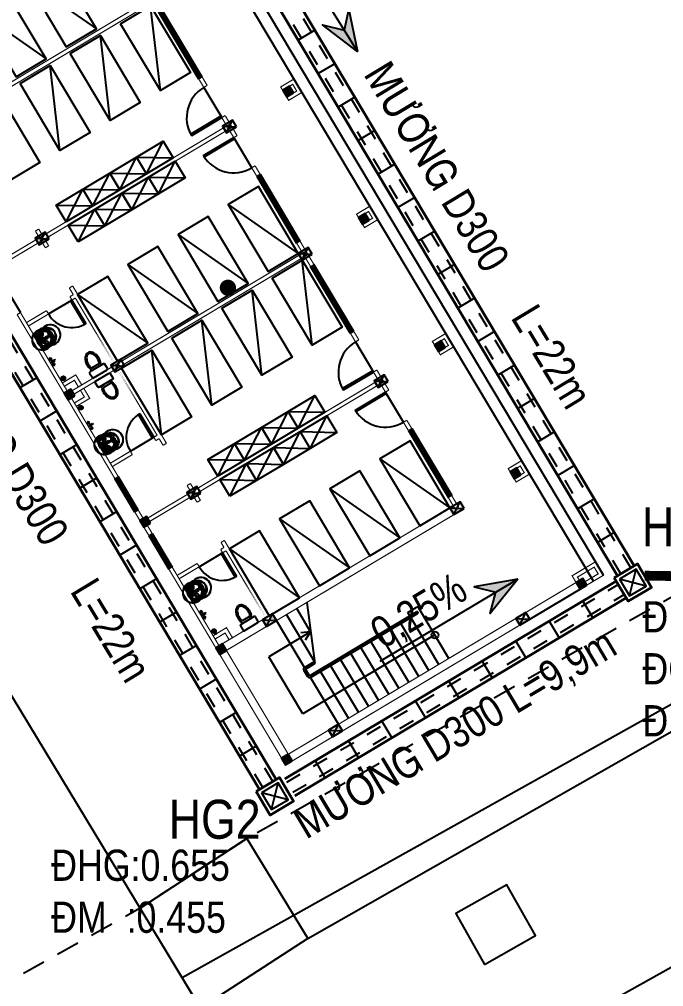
# Model space of a CAD drawing. Header units: millimetres. Extents: x -341 to 79, y 65 to 137.
# Drawn here: x -278.05 to -273.92, y 75.01 to 81.21 of the extents above; entities that cross this region are included whole.
import ezdxf

# ---------------------------------------------------------------- set-up
doc = ezdxf.new("R2010")
doc.units = ezdxf.units.MM
doc.header["$LTSCALE"] = 0.3
doc.header["$MEASUREMENT"] = 0
doc.linetypes.add('DASHDOTX2', pattern=[2, 1, -0.5, 0, -0.5])
doc.linetypes.add('DASHED2', pattern=[0.375, 0.25, -0.125])
doc.layers.get('0').update_dxf_attribs({"linetype": 'CONTINUOUS', "lineweight": 13})
for name, color, linetype in [('CHUSO', 141, 'CONTINUOUS'), ('HACTH', 8, 'CONTINUOUS'), ('HATCH1', 8, 'CONTINUOUS'), ('KT', 8, 'CONTINUOUS'), ('LAYER 1', 1, 'CONTINUOUS'), ('LAYER1', 1, 'CONTINUOUS'), ('Layer2', 4, 'CONTINUOUS'), ('LAYER3', 34, 'CONTINUOUS'), ('LAYER5', 5, 'CONTINUOUS'), ('LAYER7', 7, 'CONTINUOUS'), ('LAYER8', 8, 'CONTINUOUS'), ('THAY', 4, 'CONTINUOUS'), ('THIETBI', 25, 'CONTINUOUS'), ('TUONG', 7, 'CONTINUOUS')]:
    doc.layers.add(name, color=color, linetype=linetype)
doc.layers.add('THOATNUOC', color=4, linetype='CONTINUOUS', lineweight=35)
doc.styles.add('ATTR', font='romans.shx', dxfattribs={"width": 0.8, "height": 0.7})
doc.styles.add('HELVE-KT', font='VHELVCN.TTF')
doc.linetypes.add('FENCELINE2', pattern='A,0.25,-0.1,[132,ltypeshp.shx,S=0.1,R=0,X=-0.1,Y=0],-0.1,1', length=1.45)

# ---------------------------------------------------------------- blocks, each defined once
blk = doc.blocks.new('TOILET')
at = {"layer": 'THIETBI', "linetype": 'Continuous'}
for p, q in [((2.25, 0), (-2.25, 0)), ((-2.5, -0.25), (-2.5, -1.75)), ((-2.25, -2), (2.25, -2)), ((-1.33, -2.7), (1.33, -2.7)), ((-0.96, -2.48), (-0.96, -2.7)), ((-0.86, -2.48), (-0.96, -2.48)), ((-0.96, -2.7), (-0.86, -2.7)), ((-0.86, -2.7), (-0.86, -2.48)), ((0.86, -2.7), (0.86, -2.48)), ((0.86, -2.48), (0.96, -2.48)), ((0.96, -2.7), (0.86, -2.7)), ((0.96, -2.48), (0.96, -2.7)), ((2.5, -1.75), (2.5, -0.25))]:
    blk.add_line(p, q, dxfattribs=at)
for centre, radius, start, end in [((-2.25, -0.25), 0.25, 90, 180), ((2.25, -0.25), 0.25, 0, 90), ((-2.25, -1.75), 0.25, 180, 270), ((1.34, -3.66), 3.23, 149.0966, 164.9269), ((1.34, -3.66), 2.83, 160.176, 164.9269), ((-1.34, -3.66), 2.83, 15.0731, 19.824), ((-1.34, -3.66), 3.23, 15.0731, 30.9034), ((2.25, -1.75), 0.25, 270, 0), ((2.64, -4.01), 4.58, 164.9269, 180), ((2.64, -4.01), 4.58, 180, 195.0731), ((1.34, -4.36), 3.23, 195.0731, 213.0315), ((2.64, -4.01), 4.18, 164.9269, 180), ((2.64, -4.01), 4.18, 180, 195.0731), ((1.34, -4.36), 2.83, 195.0731, 213.0315), ((-1.34, -4.36), 2.83, 326.9685, 344.9269), ((-1.34, -4.36), 3.23, 326.9685, 344.9269), ((-2.64, -4.01), 4.18, 0, 15.0731), ((-2.64, -4.01), 4.18, 344.9269, 360), ((-2.64, -4.01), 4.58, 360, 15.0731), ((-2.64, -4.01), 4.58, 344.9269, 0), ((0.52, -4.9), 2.26, 213.0315, 237.5002), ((0.52, -4.9), 1.86, 213.0315, 237.5002), ((0, -5.71), 1.29, 237.5002, 270), ((0, -5.71), 0.893, 237.5002, 270), ((0, -5.71), 0.893, 270, 302.4998), ((0, -5.71), 1.29, 270, 302.4998), ((-0.52, -4.9), 1.86, 302.4998, 326.9685), ((-0.52, -4.9), 2.26, 302.4998, 326.9685)]:
    blk.add_arc(centre, radius, start, end, dxfattribs=at)
blk = doc.blocks.new('la')
at = {"layer": 'THIETBI', "linetype": 'Continuous'}
for p, q in [((-5933, 607097), (-5955, 607330)), ((-5944, 607224), (-5944, 607230)), ((-5759, 607200), (-5715, 607200)), ((-5759, 607183), (-5759, 607200)), ((-5759, 607167), (-5759, 607183)), ((-5700, 607167), (-5759, 607167)), ((-5700, 607278), (-5735, 607278)), ((-5720, 607192), (-5728, 607192)), ((-5728, 607175), (-5672, 607175)), ((-5726, 607183), (-5717, 607183)), ((-5710, 607250), (-5715, 607196)), ((-5700, 607309), (-5700, 607252)), ((-5665, 607278), (-5700, 607278)), ((-5641, 607167), (-5700, 607167)), ((-5685, 607196), (-5690, 607250)), ((-5685, 607200), (-5641, 607200)), ((-5675, 607183), (-5684, 607183)), ((-5672, 607192), (-5680, 607192)), ((-5641, 607200), (-5641, 607183)), ((-5641, 607183), (-5641, 607167)), ((-5446, 607330), (-5467, 607097)), ((-5456, 607230), (-5456, 607224)), ((-5467, 607097), (-5933, 607097)), ((-5700, 607139), (-5859, 607139)), ((-5859, 607122), (-5541, 607122)), ((-5541, 607139), (-5700, 607139))]:
    blk.add_line(p, q, dxfattribs=at)
for centre, radius in [((-5743, 607183), 17), ((-5700, 607278), 21.2), ((-5700, 607278), 17), ((-5658, 607183), 17)]:
    blk.add_circle(centre, radius, dxfattribs=at)
for centre, radius, start, end in [((-5744, 607315), 152, 126.1394, 150.4377), ((-5717, 607278), 198, 106.8299, 126.1394), ((-5699, 607218), 261, 90, 106.8299), ((-5699, 607218), 261, 73.1701, 90), ((-5681, 607278), 198, 53.8606, 73.1701), ((-5653, 607315), 152, 29.5623, 53.8606), ((-5810, 607330), 145, 180, 190.3889), ((-5859, 607224), 84.9, 180, 270), ((-5859, 607224), 102, 218.2453, 270), ((-5787, 607339), 103, 150.4377, 180), ((-5787, 607339), 103, 180, 209.5623), ((-5744, 607363), 152, 209.5623, 233.8606), ((-5717, 607401), 198, 233.8606, 253.1701), ((-5699, 607460), 261, 253.1701, 266.4587), ((-5720, 607196), 4.24, 270, 354.3929), ((-5700, 607232), 20, 59.7473, 120.2527), ((-5699, 607460), 261, 273.0264, 286.8299), ((-5680, 607196), 4.24, 185.6071, 270), ((-5681, 607401), 198, 286.8299, 306.1394), ((-5653, 607363), 152, 306.1394, 330.4377), ((-5541, 607224), 84.9, 270, 0), ((-5541, 607224), 102, 270, 321.7547), ((-5611, 607339), 103, 0, 29.5623), ((-5611, 607339), 103, 330.4377, 0)]:
    blk.add_arc(centre, radius, start, end, dxfattribs=at)
blk.add_spline([(-5446, 607330), (-5488, 607436), (-5558, 607489), (-5649, 607517), (-5751, 607517), (-5842, 607489), (-5912, 607436), (-5950, 607366), (-5955, 607330)], degree=3, dxfattribs=at)
blk = doc.blocks.new('WALFCT1T')
for p, q in [((-5.5, -1), (-5, -1)), ((-5.5, -2), (-5.5, -1)), ((-2.5, -2), (-5.5, -2)), ((-5, -2), (-5, -2.5)), ((-5, -2.5), (-3, -2.5)), ((-3, -1), (-2.5, -1)), ((-3, -2.5), (-3, -2)), ((-2.5, -1), (-2.5, -2)), ((-1, -0.5), (1, -0.5)), ((0.75, -5.5), (-0.75, -5.5)), ((2.5, -1), (3, -1)), ((2.5, -2), (2.5, -1)), ((5.5, -2), (2.5, -2)), ((3, -2), (3, -2.5)), ((3, -2.5), (5, -2.5)), ((5, -1), (5.5, -1)), ((5, -2.5), (5, -2)), ((5.5, -1), (5.5, -2))]:
    blk.add_line(p, q)
for points in [[(-3, 0), (-3, -1), (-5, -1), (-5, 0)], [(-0.25, -0.5), (-0.25, 0), (0.25, 0), (0.25, -0.5)], [(5, 0), (5, -1), (3, -1), (3, 0)]]:
    blk.add_lwpolyline(points, close=True)
for centre, start, end in [((-13.2658, -3.6195), 351.4554, 14.26943), ((13.2658, -3.6195), 165.7306, 188.5446)]:
    blk.add_arc(centre, 12.6562, start, end)
at = {"style": 'ATTR', "width": 0.8, "flags": 9}
blk.add_attdef('ESTCODE', (0, 0), '', height=0.7, dxfattribs=at)
blk = doc.blocks.new('NXM')
at = {"layer": 'LAYER7', "ltscale": 5}
h = blk.add_hatch(color=256, dxfattribs=at)
h.paths.add_polyline_path([(-121877.87, 340602.76), (-121877.77, 340602.86), (-121877.97, 340602.86)])
h.paths.add_polyline_path([(-121877.87, 340602.76), (-121877.97, 340602.86), (-121877.97, 340602.66)])
h.paths.add_polyline_path([(-121877.77, 340602.66), (-121877.87, 340602.76), (-121877.97, 340602.66)])
h.paths.add_polyline_path([(-121877.77, 340602.66), (-121877.77, 340602.86), (-121877.87, 340602.76)])
h = blk.add_hatch(color=256, dxfattribs=at)
h.paths.add_polyline_path([(-121874.57, 340602.76), (-121874.47, 340602.86), (-121874.67, 340602.86)])
h.paths.add_polyline_path([(-121874.57, 340602.76), (-121874.67, 340602.86), (-121874.67, 340602.66)])
h.paths.add_polyline_path([(-121874.47, 340602.66), (-121874.57, 340602.76), (-121874.67, 340602.66)])
h.paths.add_polyline_path([(-121874.47, 340602.66), (-121874.47, 340602.86), (-121874.57, 340602.76)])
h = blk.add_hatch(color=256, dxfattribs=at)
h.paths.add_polyline_path([(-121870.77, 340602.76), (-121870.67, 340602.86), (-121870.87, 340602.86)])
h.paths.add_polyline_path([(-121870.77, 340602.76), (-121870.87, 340602.86), (-121870.87, 340602.66)])
h.paths.add_polyline_path([(-121870.67, 340602.66), (-121870.77, 340602.76), (-121870.87, 340602.66)])
h.paths.add_polyline_path([(-121870.67, 340602.66), (-121870.67, 340602.86), (-121870.77, 340602.76)])
h = blk.add_hatch(color=256, dxfattribs=at)
h.paths.add_polyline_path([(-121866.97, 340602.76), (-121866.87, 340602.86), (-121867.07, 340602.86)])
h.paths.add_polyline_path([(-121866.97, 340602.76), (-121867.07, 340602.86), (-121867.07, 340602.66)])
h.paths.add_polyline_path([(-121866.87, 340602.66), (-121866.97, 340602.76), (-121867.07, 340602.66)])
h.paths.add_polyline_path([(-121866.87, 340602.66), (-121866.87, 340602.86), (-121866.97, 340602.76)])
h = blk.add_hatch(color=256, dxfattribs=at)
h.paths.add_polyline_path([(-121877.77, 340601.46), (-121877.97, 340601.46), (-121877.87, 340601.31)])
h.paths.add_polyline_path([(-121877.97, 340601.16), (-121877.87, 340601.31), (-121877.97, 340601.46)], flags=16)
h.paths.add_polyline_path([(-121877.97, 340601.46), (-121877.97, 340601.16), (-121877.87, 340601.31)])
h.paths.add_polyline_path([(-121877.87, 340601.31), (-121877.97, 340601.16), (-121877.77, 340601.16)])
h = blk.add_hatch(color=256, dxfattribs=at)
h.paths.add_polyline_path([(-121874.47, 340601.46), (-121874.67, 340601.46), (-121874.57, 340601.31)])
h.paths.add_polyline_path([(-121874.67, 340601.16), (-121874.57, 340601.31), (-121874.67, 340601.46)])
h.paths.add_polyline_path([(-121874.67, 340601.46), (-121874.67, 340601.16), (-121874.57, 340601.31)])
h.paths.add_polyline_path([(-121874.57, 340601.31), (-121874.67, 340601.16), (-121874.47, 340601.16)])
h = blk.add_hatch(color=256, dxfattribs=at)
h.paths.add_polyline_path([(-121870.67, 340601.46), (-121870.87, 340601.46), (-121870.77, 340601.31)])
h.paths.add_polyline_path([(-121870.87, 340601.16), (-121870.77, 340601.31), (-121870.87, 340601.46)])
h = blk.add_hatch(color=256, dxfattribs=at)
h.paths.add_polyline_path([(-121866.87, 340601.46), (-121867.07, 340601.46), (-121866.97, 340601.31)])
h.paths.add_polyline_path([(-121867.07, 340601.16), (-121866.97, 340601.31), (-121867.07, 340601.46)])
h = blk.add_hatch(color=256, dxfattribs=at)
h.paths.add_polyline_path([(-121863.07, 340601.46), (-121863.27, 340601.46), (-121863.17, 340601.31)])
h.paths.add_polyline_path([(-121863.27, 340601.16), (-121863.17, 340601.31), (-121863.27, 340601.46)])
h = blk.add_hatch(color=256, dxfattribs=at)
h.paths.add_polyline_path([(-121877.77, 340595.86), (-121877.97, 340595.86), (-121877.87, 340595.71)])
h.paths.add_polyline_path([(-121877.97, 340595.56), (-121877.87, 340595.71), (-121877.97, 340595.86)])
h = blk.add_hatch(color=256, dxfattribs=at)
h.paths.add_polyline_path([(-121874.47, 340595.86), (-121874.67, 340595.86), (-121874.57, 340595.71)])
h.paths.add_polyline_path([(-121874.67, 340595.56), (-121874.57, 340595.71), (-121874.67, 340595.86)])
h = blk.add_hatch(color=256, dxfattribs=at)
h.paths.add_polyline_path([(-121870.67, 340595.86), (-121870.87, 340595.86), (-121870.77, 340595.71)])
h.paths.add_polyline_path([(-121870.87, 340595.56), (-121870.77, 340595.71), (-121870.87, 340595.86)])
h = blk.add_hatch(color=256, dxfattribs=at)
h.paths.add_polyline_path([(-121866.87, 340595.86), (-121867.07, 340595.86), (-121866.97, 340595.71)])
h.paths.add_polyline_path([(-121867.07, 340595.56), (-121866.97, 340595.71), (-121867.07, 340595.86)], flags=17)
h.paths.add_polyline_path([(-121867.07, 340595.86), (-121867.07, 340595.56), (-121866.97, 340595.71)])
h = blk.add_hatch(color=256, dxfattribs=at)
h.paths.add_polyline_path([(-121863.07, 340595.86), (-121863.27, 340595.86), (-121863.17, 340595.71)])
h.paths.add_polyline_path([(-121863.27, 340595.56), (-121863.17, 340595.71), (-121863.27, 340595.86)])
h.paths.add_polyline_path([(-121863.27, 340595.86), (-121863.27, 340595.56), (-121863.17, 340595.71)])
h = blk.add_hatch(color=256, dxfattribs=at)
h.paths.add_polyline_path([(-121877.87, 340593.96), (-121877.77, 340594.06), (-121877.97, 340594.06)])
h.paths.add_polyline_path([(-121877.87, 340593.96), (-121877.97, 340594.06), (-121877.97, 340593.86)])
h.paths.add_polyline_path([(-121877.77, 340593.86), (-121877.87, 340593.96), (-121877.97, 340593.86)])
h.paths.add_polyline_path([(-121877.77, 340593.86), (-121877.77, 340594.06), (-121877.87, 340593.96)])
h = blk.add_hatch(color=256, dxfattribs=at)
h.paths.add_polyline_path([(-121877.87, 340593.96), (-121877.77, 340594.06), (-121877.97, 340594.06)])
h.paths.add_polyline_path([(-121877.87, 340593.96), (-121877.97, 340594.06), (-121877.97, 340593.86)])
h.paths.add_polyline_path([(-121877.77, 340593.86), (-121877.87, 340593.96), (-121877.97, 340593.86)])
h.paths.add_polyline_path([(-121877.77, 340593.86), (-121877.77, 340594.06), (-121877.87, 340593.96)])
h = blk.add_hatch(color=256, dxfattribs=at)
h.paths.add_polyline_path([(-121874.57, 340593.96), (-121874.47, 340594.06), (-121874.67, 340594.06)])
h.paths.add_polyline_path([(-121874.57, 340593.96), (-121874.67, 340594.06), (-121874.67, 340593.86)])
h.paths.add_polyline_path([(-121874.47, 340593.86), (-121874.57, 340593.96), (-121874.67, 340593.86)])
h.paths.add_polyline_path([(-121874.47, 340593.86), (-121874.47, 340594.06), (-121874.57, 340593.96)])
h = blk.add_hatch(color=256, dxfattribs=at)
h.paths.add_polyline_path([(-121874.57, 340593.96), (-121874.47, 340594.06), (-121874.67, 340594.06)])
h.paths.add_polyline_path([(-121874.57, 340593.96), (-121874.67, 340594.06), (-121874.67, 340593.86)])
h.paths.add_polyline_path([(-121874.47, 340593.86), (-121874.57, 340593.96), (-121874.67, 340593.86)])
h.paths.add_polyline_path([(-121874.47, 340593.86), (-121874.47, 340594.06), (-121874.57, 340593.96)])
h = blk.add_hatch(color=256, dxfattribs=at)
h.paths.add_polyline_path([(-121870.77, 340593.96), (-121870.67, 340594.06), (-121870.87, 340594.06)])
h.paths.add_polyline_path([(-121870.77, 340593.96), (-121870.87, 340594.06), (-121870.87, 340593.86)])
h.paths.add_polyline_path([(-121870.67, 340593.86), (-121870.77, 340593.96), (-121870.87, 340593.86)])
h.paths.add_polyline_path([(-121870.67, 340593.86), (-121870.67, 340594.06), (-121870.77, 340593.96)])
h = blk.add_hatch(color=256, dxfattribs=at)
h.paths.add_polyline_path([(-121870.77, 340593.96), (-121870.67, 340594.06), (-121870.87, 340594.06)])
h.paths.add_polyline_path([(-121870.77, 340593.96), (-121870.87, 340594.06), (-121870.87, 340593.86)])
h.paths.add_polyline_path([(-121870.67, 340593.86), (-121870.77, 340593.96), (-121870.87, 340593.86)])
h.paths.add_polyline_path([(-121870.67, 340593.86), (-121870.67, 340594.06), (-121870.77, 340593.96)])
h = blk.add_hatch(color=256, dxfattribs=at)
h.paths.add_polyline_path([(-121866.97, 340593.96), (-121866.87, 340594.06), (-121867.07, 340594.06)])
h.paths.add_polyline_path([(-121866.97, 340593.96), (-121867.07, 340594.06), (-121867.07, 340593.86)])
h.paths.add_polyline_path([(-121866.87, 340593.86), (-121866.97, 340593.96), (-121867.07, 340593.86)])
h.paths.add_polyline_path([(-121866.87, 340593.86), (-121866.87, 340594.06), (-121866.97, 340593.96)])
h = blk.add_hatch(color=256, dxfattribs=at)
h.paths.add_polyline_path([(-121866.97, 340593.96), (-121866.87, 340594.06), (-121867.07, 340594.06)])
h.paths.add_polyline_path([(-121866.97, 340593.96), (-121867.07, 340594.06), (-121867.07, 340593.86)])
h.paths.add_polyline_path([(-121866.87, 340593.86), (-121866.97, 340593.96), (-121867.07, 340593.86)])
h.paths.add_polyline_path([(-121866.87, 340593.86), (-121866.87, 340594.06), (-121866.97, 340593.96)])
h = blk.add_hatch(color=256, dxfattribs=at)
h.paths.add_polyline_path([(-121863.17, 340593.96), (-121863.07, 340594.06), (-121863.27, 340594.06)])
h.paths.add_polyline_path([(-121863.17, 340593.96), (-121863.27, 340594.06), (-121863.27, 340593.86)])
h.paths.add_polyline_path([(-121863.07, 340593.86), (-121863.17, 340593.96), (-121863.27, 340593.86)])
h.paths.add_polyline_path([(-121863.07, 340593.86), (-121863.07, 340594.06), (-121863.17, 340593.96)])
h = blk.add_hatch(color=256, dxfattribs=at)
h.paths.add_polyline_path([(-121863.17, 340593.96), (-121863.07, 340594.06), (-121863.27, 340594.06)])
h.paths.add_polyline_path([(-121863.17, 340593.96), (-121863.27, 340594.06), (-121863.27, 340593.86)])
h.paths.add_polyline_path([(-121863.07, 340593.86), (-121863.17, 340593.96), (-121863.27, 340593.86)])
h.paths.add_polyline_path([(-121863.07, 340593.86), (-121863.07, 340594.06), (-121863.17, 340593.96)])
at = {"layer": 'LAYER 1', "ltscale": 5}
for p, q in [((-121874.081, 340602.678), (-121874.181, 340602.678)), ((-121874.081, 340602.728), (-121874.081, 340602.628)), ((-121867.459, 340602.678), (-121867.359, 340602.678)), ((-121867.409, 340602.728), (-121867.409, 340602.628)), ((-121866.481, 340602.678), (-121866.581, 340602.678)), ((-121866.531, 340602.728), (-121866.531, 340602.628)), ((-121877.07, 340597.86), (-121877.07, 340601.81)), ((-121877.07, 340601.81), (-121875.37, 340601.81)), ((-121875.37, 340600.56), (-121875.37, 340601.81)), ((-121874.67, 340600.26), (-121876.12, 340600.881)), ((-121875.37, 340600.56), (-121875.477, 340600.79)), ((-121875.37, 340600.56), (-121875.263, 340600.79))]:
    blk.add_line(p, q, dxfattribs=at)
for centre, radius in [((-121874.081, 340602.678), 0.05), ((-121867.409, 340602.678), 0.05), ((-121866.531, 340602.678), 0.05), ((-121877.07, 340597.86), 0.0877)]:
    blk.add_circle(centre, radius, dxfattribs=at)
at = {"layer": 'LAYER5', "linetype": 'Continuous'}
for p, q in [((-121871.12, 340602.86), (-121872.12, 340602.86)), ((-121872.12, 340602.81), (-121871.12, 340602.81)), ((-121871.62, 340602.86), (-121871.62, 340602.76)), ((-121870.42, 340602.86), (-121869.42, 340602.86)), ((-121869.42, 340602.81), (-121870.42, 340602.81)), ((-121869.92, 340602.86), (-121869.92, 340602.76)), ((-121871.12, 340602.76), (-121872.12, 340602.76)), ((-121870.42, 340602.76), (-121869.42, 340602.76)), ((-121863.52, 340602.76), (-121864.52, 340602.76)), ((-121876.37, 340601.16), (-121876.37, 340597.96)), ((-121876.32, 340601.21), (-121876.12, 340601.21)), ((-121876.32, 340601.16), (-121876.12, 340601.16)), ((-121876.32, 340601.16), (-121876.32, 340597.96)), ((-121876.12, 340601.16), (-121876.12, 340600.881)), ((-121876.07, 340601.16), (-121876.07, 340600.86)), ((-121872.22, 340595.76), (-121874.22, 340595.76)), ((-121874.22, 340595.71), (-121872.22, 340595.71)), ((-121872.22, 340595.66), (-121874.22, 340595.66)), ((-121873.72, 340595.76), (-121873.72, 340595.66)), ((-121873.22, 340595.76), (-121873.22, 340595.66)), ((-121872.72, 340595.76), (-121872.72, 340595.66)), ((-121869.32, 340595.76), (-121867.32, 340595.76)), ((-121867.32, 340595.71), (-121869.32, 340595.71)), ((-121869.32, 340595.66), (-121867.32, 340595.66)), ((-121868.82, 340595.76), (-121868.82, 340595.66)), ((-121868.32, 340595.76), (-121868.32, 340595.66)), ((-121867.82, 340595.76), (-121867.82, 340595.66)), ((-121864.62, 340595.76), (-121866.62, 340595.76)), ((-121866.62, 340595.71), (-121864.62, 340595.71)), ((-121864.62, 340595.66), (-121866.62, 340595.66)), ((-121866.12, 340595.76), (-121866.12, 340595.66)), ((-121865.62, 340595.76), (-121865.62, 340595.66)), ((-121865.12, 340595.76), (-121865.12, 340595.66)), ((-121861.72, 340595.76), (-121859.72, 340595.76)), ((-121859.72, 340595.71), (-121861.72, 340595.71)), ((-121861.72, 340595.66), (-121859.72, 340595.66)), ((-121861.22, 340595.76), (-121861.22, 340595.66)), ((-121860.72, 340595.76), (-121860.72, 340595.66)), ((-121860.22, 340595.76), (-121860.22, 340595.66))]:
    blk.add_line(p, q, dxfattribs=at)
for points in [[(-121872.47, 340601.46), (-121872.47, 340601.5), (-121873.17, 340601.5), (-121873.17, 340601.46)], [(-121869.02, 340601.46), (-121869.02, 340601.5), (-121868.32, 340601.5), (-121868.32, 340601.46)], [(-121864.92, 340601.46), (-121864.92, 340601.5), (-121865.62, 340601.5), (-121865.62, 340601.46)], [(-121871.07, 340595.76), (-121871.11, 340595.76), (-121871.11, 340596.66), (-121871.07, 340596.66)], [(-121870.47, 340595.76), (-121870.43, 340595.76), (-121870.43, 340596.66), (-121870.47, 340596.66)], [(-121863.47, 340595.76), (-121863.51, 340595.76), (-121863.51, 340596.66), (-121863.47, 340596.66)], [(-121862.87, 340595.76), (-121862.83, 340595.76), (-121862.83, 340596.66), (-121862.87, 340596.66)]]:
    blk.add_lwpolyline(points, close=True, dxfattribs=at)
for centre, radius, start, end in [((-121872.49, 340601.48), 0.68, 88.3153, 181.6847), ((-121869, 340601.48), 0.68, 358.3153, 91.6847), ((-121864.94, 340601.48), 0.68, 88.3153, 181.6847), ((-121876.32, 340601.16), 0.05, 90, 180), ((-121876.12, 340601.16), 0.05, 0, 90), ((-121876.345, 340597.96), 0.025, 180, 0), ((-121871.066, 340595.76), 0.904, 90.2526, 180), ((-121870.474, 340595.76), 0.904, 360, 89.7474), ((-121863.466, 340595.76), 0.904, 90.2526, 180), ((-121862.874, 340595.76), 0.904, 360, 89.7474)]:
    blk.add_arc(centre, radius, start, end, dxfattribs=at)
at = {"layer": 'LAYER7', "ltscale": 5}
for p, q in [((-121877.97, 340602.86), (-121877.77, 340602.66)), ((-121877.77, 340602.86), (-121877.97, 340602.66)), ((-121874.67, 340602.86), (-121874.47, 340602.66)), ((-121874.47, 340602.86), (-121874.67, 340602.66)), ((-121870.87, 340602.86), (-121870.67, 340602.66)), ((-121870.67, 340602.86), (-121870.87, 340602.66)), ((-121867.07, 340602.86), (-121866.87, 340602.66)), ((-121866.87, 340602.86), (-121867.07, 340602.66)), ((-121872.47, 340602.16), (-121872.47, 340601.46)), ((-121869.02, 340602.16), (-121869.02, 340601.46)), ((-121864.92, 340602.16), (-121864.92, 340601.46)), ((-121877.97, 340601.46), (-121877.77, 340601.16)), ((-121877.77, 340601.46), (-121877.97, 340601.16)), ((-121874.67, 340601.46), (-121874.47, 340601.16)), ((-121874.47, 340601.46), (-121874.67, 340601.16)), ((-121870.87, 340601.46), (-121870.67, 340601.16)), ((-121870.67, 340601.46), (-121870.87, 340601.16)), ((-121867.07, 340601.46), (-121866.87, 340601.16)), ((-121866.87, 340601.46), (-121867.07, 340601.16)), ((-121863.27, 340601.46), (-121863.07, 340601.16)), ((-121863.07, 340601.46), (-121863.27, 340601.16)), ((-121877.77, 340601.16), (-121876.37, 340601.16)), ((-121876.07, 340601.16), (-121874.67, 340601.16)), ((-121877.77, 340600.86), (-121876.37, 340600.86)), ((-121876.07, 340600.86), (-121874.67, 340600.86)), ((-121877.77, 340600.56), (-121876.37, 340600.56)), ((-121875.37, 340600.56), (-121874.67, 340600.56)), ((-121877.77, 340600.26), (-121876.37, 340600.26)), ((-121877.77, 340599.96), (-121876.37, 340599.96)), ((-121877.77, 340599.66), (-121876.37, 340599.66)), ((-121877.77, 340599.36), (-121876.37, 340599.36)), ((-121877.77, 340599.06), (-121876.37, 340599.06)), ((-121877.77, 340598.76), (-121876.37, 340598.76)), ((-121877.77, 340598.46), (-121876.37, 340598.46)), ((-121877.77, 340598.16), (-121876.37, 340598.16)), ((-121876.32, 340598.16), (-121876.22, 340598.16)), ((-121876.22, 340598.16), (-121876.22, 340597.91)), ((-121877.77, 340597.86), (-121876.27, 340597.86)), ((-121877.97, 340595.86), (-121877.77, 340595.56)), ((-121877.77, 340595.86), (-121877.97, 340595.56)), ((-121874.67, 340595.86), (-121874.47, 340595.56)), ((-121874.47, 340595.86), (-121874.67, 340595.56)), ((-121870.87, 340595.86), (-121870.67, 340595.56)), ((-121870.67, 340595.86), (-121870.87, 340595.56)), ((-121867.07, 340595.86), (-121866.87, 340595.56)), ((-121866.87, 340595.86), (-121867.07, 340595.56)), ((-121863.27, 340595.86), (-121863.07, 340595.56)), ((-121863.07, 340595.86), (-121863.27, 340595.56)), ((-121871.97, 340595.76), (-121871.07, 340595.76)), ((-121869.57, 340595.76), (-121870.47, 340595.76)), ((-121864.37, 340595.76), (-121863.47, 340595.76)), ((-121861.97, 340595.76), (-121862.87, 340595.76)), ((-121877.97, 340595.56), (-121877.97, 340593.86)), ((-121877.97, 340594.06), (-121877.77, 340593.86)), ((-121877.77, 340594.06), (-121877.97, 340593.86)), ((-121877.97, 340594.06), (-121877.77, 340593.86)), ((-121877.77, 340594.06), (-121877.97, 340593.86)), ((-121874.67, 340594.06), (-121874.47, 340593.86)), ((-121874.47, 340594.06), (-121874.67, 340593.86)), ((-121874.67, 340594.06), (-121874.47, 340593.86)), ((-121874.47, 340594.06), (-121874.67, 340593.86)), ((-121870.87, 340594.06), (-121870.67, 340593.86)), ((-121870.67, 340594.06), (-121870.87, 340593.86)), ((-121870.87, 340594.06), (-121870.67, 340593.86)), ((-121870.67, 340594.06), (-121870.87, 340593.86)), ((-121867.07, 340594.06), (-121866.87, 340593.86)), ((-121866.87, 340594.06), (-121867.07, 340593.86)), ((-121867.07, 340594.06), (-121866.87, 340593.86)), ((-121866.87, 340594.06), (-121867.07, 340593.86)), ((-121863.27, 340594.06), (-121863.07, 340593.86)), ((-121863.07, 340594.06), (-121863.27, 340593.86)), ((-121863.27, 340594.06), (-121863.07, 340593.86)), ((-121863.07, 340594.06), (-121863.27, 340593.86)), ((-121877.97, 340593.66), (-121855.47, 340593.66)), ((-121877.97, 340593.36), (-121855.47, 340593.36))]:
    blk.add_line(p, q, dxfattribs=at)
at = {"layer": 'LAYER7', "ltscale": 5, "const_width": 0.03}
for points in [[(-121877.97, 340595.56), (-121877.97, 340602.86)], [(-121877.97, 340602.86), (-121874.57, 340602.86)], [(-121877.77, 340602.86), (-121877.77, 340595.56)], [(-121874.67, 340602.86), (-121874.67, 340595.66)], [(-121872.12, 340602.86), (-121874.57, 340602.86)], [(-121874.47, 340602.86), (-121874.47, 340595.66)], [(-121870.77, 340602.86), (-121871.12, 340602.86)], [(-121870.82, 340602.86), (-121870.82, 340595.66)], [(-121870.77, 340602.86), (-121870.42, 340602.86)], [(-121870.72, 340602.86), (-121870.72, 340595.66)], [(-121869.42, 340602.86), (-121866.97, 340602.86)], [(-121867.02, 340602.86), (-121867.02, 340595.66)], [(-121864.52, 340602.86), (-121866.97, 340602.86)], [(-121866.92, 340602.86), (-121866.92, 340595.66)], [(-121863.22, 340602.86), (-121863.22, 340595.66)], [(-121863.12, 340602.86), (-121863.12, 340595.66)], [(-121859.42, 340602.86), (-121859.42, 340595.66)], [(-121859.32, 340602.86), (-121859.32, 340595.66)], [(-121877.77, 340602.66), (-121874.67, 340602.66)], [(-121872.12, 340602.76), (-121874.57, 340602.76)], [(-121874.47, 340602.36), (-121874.17, 340602.36), (-121874.17, 340602.76)], [(-121874.47, 340602.46), (-121874.27, 340602.46), (-121874.27, 340602.76)], [(-121872.47, 340602.16), (-121872.47, 340602.76)], [(-121872.47, 340602.76), (-121872.47, 340602.16)], [(-121872.37, 340602.16), (-121872.37, 340602.76)], [(-121872.37, 340602.16), (-121872.37, 340602.76)], [(-121870.77, 340602.76), (-121871.12, 340602.76)], [(-121870.77, 340602.76), (-121870.42, 340602.76)], [(-121869.42, 340602.76), (-121866.97, 340602.76)], [(-121869.12, 340602.16), (-121869.12, 340602.76)], [(-121869.12, 340602.16), (-121869.12, 340602.76)], [(-121869.02, 340602.16), (-121869.02, 340602.76)], [(-121869.02, 340602.76), (-121869.02, 340602.16)], [(-121867.02, 340602.36), (-121867.32, 340602.36), (-121867.32, 340602.76)], [(-121867.02, 340602.46), (-121867.22, 340602.46), (-121867.22, 340602.76)], [(-121864.52, 340602.76), (-121866.97, 340602.76)], [(-121866.92, 340602.46), (-121866.72, 340602.46), (-121866.72, 340602.76)], [(-121866.92, 340602.36), (-121866.62, 340602.36), (-121866.62, 340602.76)], [(-121864.92, 340602.16), (-121864.92, 340602.76)], [(-121864.92, 340602.76), (-121864.92, 340602.16)], [(-121864.82, 340602.16), (-121864.82, 340602.76)], [(-121864.82, 340602.16), (-121864.82, 340602.76)], [(-121872.47, 340602.16), (-121872.37, 340602.16)], [(-121869.02, 340602.16), (-121869.12, 340602.16)], [(-121864.92, 340602.16), (-121864.82, 340602.16)], [(-121872.47, 340601.36), (-121872.47, 340601.46)], [(-121872.47, 340601.46), (-121872.47, 340601.36)], [(-121872.47, 340601.46), (-121872.37, 340601.46)], [(-121872.37, 340601.36), (-121872.37, 340601.46)], [(-121872.37, 340601.36), (-121872.37, 340601.46)], [(-121872.37, 340601.36), (-121872.22, 340601.36)], [(-121871.02, 340601.36), (-121870.82, 340601.36)], [(-121870.52, 340601.36), (-121870.72, 340601.36)], [(-121869.12, 340601.36), (-121869.32, 340601.36)], [(-121869.12, 340601.36), (-121869.12, 340601.46)], [(-121869.12, 340601.36), (-121869.12, 340601.46)], [(-121869.02, 340601.46), (-121869.12, 340601.46)], [(-121869.02, 340601.36), (-121869.02, 340601.46)], [(-121869.02, 340601.46), (-121869.02, 340601.36)], [(-121864.92, 340601.36), (-121864.92, 340601.46)], [(-121864.92, 340601.46), (-121864.92, 340601.36)], [(-121864.92, 340601.46), (-121864.82, 340601.46)], [(-121864.82, 340601.36), (-121864.82, 340601.46)], [(-121864.82, 340601.36), (-121864.82, 340601.46)], [(-121864.82, 340601.36), (-121864.62, 340601.36)], [(-121863.42, 340601.36), (-121863.22, 340601.36)], [(-121862.92, 340601.36), (-121863.12, 340601.36)], [(-121874.47, 340601.26), (-121872.37, 340601.26)], [(-121872.42, 340601.26), (-121872.22, 340601.26)], [(-121871.02, 340601.26), (-121870.82, 340601.26)], [(-121870.52, 340601.26), (-121870.72, 340601.26)], [(-121869.12, 340601.26), (-121869.32, 340601.26)], [(-121867.02, 340601.26), (-121869.12, 340601.26)], [(-121866.92, 340601.26), (-121864.82, 340601.26)], [(-121864.82, 340601.26), (-121864.62, 340601.26)], [(-121863.42, 340601.26), (-121863.22, 340601.26)], [(-121862.92, 340601.26), (-121863.12, 340601.26)], [(-121874.57, 340595.76), (-121874.22, 340595.76)], [(-121874.57, 340595.66), (-121874.22, 340595.66)], [(-121872.22, 340595.76), (-121871.97, 340595.76)], [(-121872.22, 340595.66), (-121871.97, 340595.66)], [(-121871.97, 340595.76), (-121871.97, 340595.66)], [(-121871.07, 340595.76), (-121870.77, 340595.76)], [(-121871.07, 340595.76), (-121871.07, 340595.66)], [(-121871.07, 340595.66), (-121870.77, 340595.66)], [(-121870.47, 340595.76), (-121870.77, 340595.76)], [(-121870.47, 340595.66), (-121870.77, 340595.66)], [(-121870.47, 340595.76), (-121870.47, 340595.66)], [(-121869.32, 340595.76), (-121869.57, 340595.76)], [(-121869.57, 340595.76), (-121869.57, 340595.66)], [(-121869.32, 340595.66), (-121869.57, 340595.66)], [(-121866.97, 340595.76), (-121867.32, 340595.76)], [(-121866.97, 340595.66), (-121867.32, 340595.66)], [(-121866.97, 340595.76), (-121866.62, 340595.76)], [(-121866.97, 340595.66), (-121866.62, 340595.66)], [(-121864.62, 340595.76), (-121864.37, 340595.76)], [(-121864.62, 340595.66), (-121864.37, 340595.66)], [(-121864.37, 340595.76), (-121864.37, 340595.66)], [(-121863.47, 340595.76), (-121863.17, 340595.76)], [(-121863.47, 340595.76), (-121863.47, 340595.66)], [(-121863.47, 340595.66), (-121863.17, 340595.66)], [(-121862.87, 340595.76), (-121863.17, 340595.76)], [(-121862.87, 340595.66), (-121863.17, 340595.66)], [(-121862.87, 340595.76), (-121862.87, 340595.66)], [(-121861.72, 340595.76), (-121861.97, 340595.76)], [(-121861.97, 340595.76), (-121861.97, 340595.66)], [(-121861.72, 340595.66), (-121861.97, 340595.66)], [(-121877.97, 340595.56), (-121877.97, 340593.86), (-121877.77, 340593.86), (-121877.77, 340595.56)]]:
    blk.add_lwpolyline(points, dxfattribs=at)
at = {"layer": 'LAYER7', "ltscale": 5}
for points in [[(-121877.97, 340602.66), (-121877.77, 340602.66), (-121877.77, 340602.86), (-121877.97, 340602.86)], [(-121874.67, 340602.66), (-121874.47, 340602.66), (-121874.47, 340602.86), (-121874.67, 340602.86)], [(-121870.87, 340602.66), (-121870.67, 340602.66), (-121870.67, 340602.86), (-121870.87, 340602.86)], [(-121867.07, 340602.66), (-121866.87, 340602.66), (-121866.87, 340602.86), (-121867.07, 340602.86)], [(-121877.97, 340601.16), (-121877.77, 340601.16), (-121877.77, 340601.46), (-121877.97, 340601.46)], [(-121874.67, 340601.16), (-121874.47, 340601.16), (-121874.47, 340601.46), (-121874.67, 340601.46)], [(-121870.87, 340601.16), (-121870.67, 340601.16), (-121870.67, 340601.46), (-121870.87, 340601.46)], [(-121867.07, 340601.16), (-121866.87, 340601.16), (-121866.87, 340601.46), (-121867.07, 340601.46)], [(-121863.27, 340601.16), (-121863.07, 340601.16), (-121863.07, 340601.46), (-121863.27, 340601.46)], [(-121877.97, 340595.56), (-121877.77, 340595.56), (-121877.77, 340595.86), (-121877.97, 340595.86)], [(-121874.67, 340595.56), (-121874.47, 340595.56), (-121874.47, 340595.86), (-121874.67, 340595.86)], [(-121870.87, 340595.56), (-121870.67, 340595.56), (-121870.67, 340595.86), (-121870.87, 340595.86)], [(-121867.07, 340595.56), (-121866.87, 340595.56), (-121866.87, 340595.86), (-121867.07, 340595.86)], [(-121863.27, 340595.56), (-121863.07, 340595.56), (-121863.07, 340595.86), (-121863.27, 340595.86)], [(-121877.97, 340593.86), (-121877.77, 340593.86), (-121877.77, 340594.06), (-121877.97, 340594.06)], [(-121877.97, 340593.86), (-121877.77, 340593.86), (-121877.77, 340594.06), (-121877.97, 340594.06)], [(-121874.67, 340593.86), (-121874.47, 340593.86), (-121874.47, 340594.06), (-121874.67, 340594.06)], [(-121874.67, 340593.86), (-121874.47, 340593.86), (-121874.47, 340594.06), (-121874.67, 340594.06)], [(-121870.87, 340593.86), (-121870.67, 340593.86), (-121870.67, 340594.06), (-121870.87, 340594.06)], [(-121870.87, 340593.86), (-121870.67, 340593.86), (-121870.67, 340594.06), (-121870.87, 340594.06)], [(-121867.07, 340593.86), (-121866.87, 340593.86), (-121866.87, 340594.06), (-121867.07, 340594.06)], [(-121867.07, 340593.86), (-121866.87, 340593.86), (-121866.87, 340594.06), (-121867.07, 340594.06)], [(-121863.27, 340593.86), (-121863.07, 340593.86), (-121863.07, 340594.06), (-121863.27, 340594.06)], [(-121863.27, 340593.86), (-121863.07, 340593.86), (-121863.07, 340594.06), (-121863.27, 340594.06)]]:
    blk.add_lwpolyline(points, close=True, dxfattribs=at)
at = {"layer": 'LAYER7', "ltscale": 5, "const_width": 0.03}
for points in [[(-121874.47, 340601.36), (-121872.47, 340601.36), (-121872.47, 340601.36), (-121874.47, 340601.36)], [(-121867.02, 340601.36), (-121869.02, 340601.36), (-121869.02, 340601.36), (-121867.02, 340601.36)], [(-121866.92, 340601.36), (-121864.92, 340601.36), (-121864.92, 340601.36), (-121866.92, 340601.36)], [(-121877.97, 340593.36), (-121877.57, 340593.36), (-121877.57, 340594.06), (-121877.97, 340594.06)], [(-121877.87, 340593.46), (-121877.67, 340593.46), (-121877.67, 340593.96), (-121877.87, 340593.96)], [(-121874.77, 340593.66), (-121874.37, 340593.66), (-121874.37, 340594.06), (-121874.77, 340594.06)], [(-121874.67, 340593.76), (-121874.47, 340593.76), (-121874.47, 340593.96), (-121874.67, 340593.96)], [(-121870.97, 340593.66), (-121870.57, 340593.66), (-121870.57, 340594.06), (-121870.97, 340594.06)], [(-121870.87, 340593.76), (-121870.67, 340593.76), (-121870.67, 340593.96), (-121870.87, 340593.96)], [(-121867.17, 340593.66), (-121866.77, 340593.66), (-121866.77, 340594.06), (-121867.17, 340594.06)], [(-121867.07, 340593.76), (-121866.87, 340593.76), (-121866.87, 340593.96), (-121867.07, 340593.96)], [(-121863.37, 340593.66), (-121862.97, 340593.66), (-121862.97, 340594.06), (-121863.37, 340594.06)], [(-121863.27, 340593.76), (-121863.07, 340593.76), (-121863.07, 340593.96), (-121863.27, 340593.96)]]:
    blk.add_lwpolyline(points, close=True, dxfattribs=at)
at = {"layer": 'LAYER7', "ltscale": 5}
blk.add_arc((-121876.27, 340597.91), 0.05, 270, 0, dxfattribs=at)
at = {"layer": 'THIETBI', "ltscale": 5}
for p, q in [((-121872.47, 340601.26), (-121874.47, 340600.36)), ((-121869.07, 340601.26), (-121867.07, 340600.36)), ((-121864.87, 340601.26), (-121866.87, 340600.36)), ((-121871.32, 340600.56), (-121870.82, 340599.76)), ((-121870.82, 340600.56), (-121871.32, 340599.76)), ((-121870.72, 340600.56), (-121870.22, 340599.76)), ((-121870.22, 340600.56), (-121870.72, 340599.76)), ((-121863.72, 340600.56), (-121863.22, 340599.76)), ((-121863.22, 340600.56), (-121863.72, 340599.76)), ((-121863.12, 340600.56), (-121862.62, 340599.76)), ((-121862.62, 340600.56), (-121863.12, 340599.76)), ((-121872.47, 340599.76), (-121874.47, 340598.86)), ((-121871.32, 340599.76), (-121870.82, 340598.96)), ((-121870.82, 340599.76), (-121871.32, 340598.96)), ((-121870.72, 340599.76), (-121870.22, 340598.96)), ((-121870.22, 340599.76), (-121870.72, 340598.96)), ((-121869.07, 340599.76), (-121867.07, 340598.86)), ((-121864.87, 340599.76), (-121866.87, 340598.86)), ((-121863.72, 340599.76), (-121863.22, 340598.96)), ((-121863.22, 340599.76), (-121863.72, 340598.96)), ((-121863.12, 340599.76), (-121862.62, 340598.96)), ((-121862.62, 340599.76), (-121863.12, 340598.96)), ((-121861.47, 340599.76), (-121859.47, 340598.86)), ((-121857.27, 340599.76), (-121859.27, 340598.86)), ((-121871.32, 340598.96), (-121870.82, 340598.16)), ((-121870.82, 340598.96), (-121871.32, 340598.16)), ((-121870.72, 340598.96), (-121870.22, 340598.16)), ((-121870.22, 340598.96), (-121870.72, 340598.16)), ((-121863.72, 340598.96), (-121863.22, 340598.16)), ((-121863.22, 340598.96), (-121863.72, 340598.16)), ((-121863.12, 340598.96), (-121862.62, 340598.16)), ((-121862.62, 340598.96), (-121863.12, 340598.16)), ((-121872.47, 340598.26), (-121874.47, 340597.36)), ((-121871.32, 340598.16), (-121870.82, 340597.36)), ((-121870.82, 340598.16), (-121871.32, 340597.36)), ((-121870.72, 340598.16), (-121870.22, 340597.36)), ((-121870.22, 340598.16), (-121870.72, 340597.36)), ((-121869.07, 340598.26), (-121867.07, 340597.36)), ((-121864.87, 340598.26), (-121866.87, 340597.36)), ((-121863.72, 340598.16), (-121863.22, 340597.36)), ((-121863.22, 340598.16), (-121863.72, 340597.36)), ((-121863.12, 340598.16), (-121862.62, 340597.36)), ((-121862.62, 340598.16), (-121863.12, 340597.36)), ((-121861.47, 340598.26), (-121859.47, 340597.36)), ((-121857.27, 340598.26), (-121859.27, 340597.36)), ((-121872.47, 340596.76), (-121874.47, 340595.86)), ((-121869.07, 340596.76), (-121867.07, 340595.86)), ((-121864.87, 340596.76), (-121866.87, 340595.86)), ((-121861.47, 340596.76), (-121859.47, 340595.86))]:
    blk.add_line(p, q, dxfattribs=at)
for points in [[(-121874.47, 340601.26), (-121874.47, 340600.36), (-121872.47, 340600.36), (-121872.47, 340601.26)], [(-121867.07, 340601.26), (-121867.07, 340600.36), (-121869.07, 340600.36), (-121869.07, 340601.26)], [(-121866.87, 340601.26), (-121866.87, 340600.36), (-121864.87, 340600.36), (-121864.87, 340601.26)], [(-121859.47, 340601.26), (-121859.47, 340600.36), (-121861.47, 340600.36), (-121861.47, 340601.26)], [(-121871.32, 340600.56), (-121870.82, 340600.56), (-121870.82, 340598.96), (-121871.32, 340598.96)], [(-121870.72, 340600.56), (-121870.22, 340600.56), (-121870.22, 340598.96), (-121870.72, 340598.96)], [(-121863.72, 340600.56), (-121863.22, 340600.56), (-121863.22, 340598.96), (-121863.72, 340598.96)], [(-121863.12, 340600.56), (-121862.62, 340600.56), (-121862.62, 340598.96), (-121863.12, 340598.96)], [(-121874.47, 340599.76), (-121874.47, 340598.86), (-121872.47, 340598.86), (-121872.47, 340599.76)], [(-121867.07, 340599.76), (-121867.07, 340598.86), (-121869.07, 340598.86), (-121869.07, 340599.76)], [(-121866.87, 340599.76), (-121866.87, 340598.86), (-121864.87, 340598.86), (-121864.87, 340599.76)], [(-121859.47, 340599.76), (-121859.47, 340598.86), (-121861.47, 340598.86), (-121861.47, 340599.76)], [(-121859.27, 340599.76), (-121859.27, 340598.86), (-121857.27, 340598.86), (-121857.27, 340599.76)], [(-121871.32, 340598.96), (-121870.82, 340598.96), (-121870.82, 340597.36), (-121871.32, 340597.36)], [(-121870.72, 340598.96), (-121870.22, 340598.96), (-121870.22, 340597.36), (-121870.72, 340597.36)], [(-121863.72, 340598.96), (-121863.22, 340598.96), (-121863.22, 340597.36), (-121863.72, 340597.36)], [(-121863.12, 340598.96), (-121862.62, 340598.96), (-121862.62, 340597.36), (-121863.12, 340597.36)], [(-121874.47, 340598.26), (-121874.47, 340597.36), (-121872.47, 340597.36), (-121872.47, 340598.26)], [(-121867.07, 340598.26), (-121867.07, 340597.36), (-121869.07, 340597.36), (-121869.07, 340598.26)], [(-121866.87, 340598.26), (-121866.87, 340597.36), (-121864.87, 340597.36), (-121864.87, 340598.26)], [(-121859.47, 340598.26), (-121859.47, 340597.36), (-121861.47, 340597.36), (-121861.47, 340598.26)], [(-121859.27, 340598.26), (-121859.27, 340597.36), (-121857.27, 340597.36), (-121857.27, 340598.26)], [(-121874.47, 340596.76), (-121874.47, 340595.86), (-121872.47, 340595.86), (-121872.47, 340596.76)], [(-121867.07, 340596.76), (-121867.07, 340595.86), (-121869.07, 340595.86), (-121869.07, 340596.76)], [(-121866.87, 340596.76), (-121866.87, 340595.86), (-121864.87, 340595.86), (-121864.87, 340596.76)], [(-121859.47, 340596.76), (-121859.47, 340595.86), (-121861.47, 340595.86), (-121861.47, 340596.76)]]:
    blk.add_lwpolyline(points, close=True, dxfattribs=at)
for points in [[(-121871.32, 340599.76), (-121870.82, 340599.76)], [(-121870.72, 340599.76), (-121870.22, 340599.76)], [(-121863.72, 340599.76), (-121863.22, 340599.76)], [(-121863.12, 340599.76), (-121862.62, 340599.76)], [(-121871.32, 340598.16), (-121870.82, 340598.16)], [(-121870.72, 340598.16), (-121870.22, 340598.16)], [(-121863.72, 340598.16), (-121863.22, 340598.16)], [(-121863.12, 340598.16), (-121862.62, 340598.16)]]:
    blk.add_lwpolyline(points, dxfattribs=at)
at = {"layer": 'TUONG', "linetype": 'ByBlock', "ltscale": 5, "const_width": 0.03}
for points in [[(-121872.12, 340602.76), (-121872.12, 340602.86)], [(-121871.12, 340602.76), (-121871.12, 340602.86)], [(-121870.42, 340602.76), (-121870.42, 340602.86)], [(-121869.42, 340602.76), (-121869.42, 340602.86)], [(-121864.52, 340602.76), (-121864.52, 340602.86)], [(-121872.22, 340601.26), (-121872.22, 340601.36)], [(-121871.02, 340601.26), (-121871.02, 340601.36)], [(-121870.52, 340601.26), (-121870.52, 340601.36)], [(-121869.32, 340601.26), (-121869.32, 340601.36)], [(-121864.62, 340601.26), (-121864.62, 340601.36)], [(-121863.42, 340601.26), (-121863.42, 340601.36)], [(-121862.92, 340601.26), (-121862.92, 340601.36)], [(-121874.22, 340595.66), (-121874.22, 340595.76)], [(-121872.22, 340595.66), (-121872.22, 340595.76)], [(-121869.32, 340595.66), (-121869.32, 340595.76)], [(-121867.32, 340595.66), (-121867.32, 340595.76)], [(-121866.62, 340595.66), (-121866.62, 340595.76)], [(-121864.62, 340595.66), (-121864.62, 340595.76)], [(-121861.72, 340595.66), (-121861.72, 340595.76)]]:
    blk.add_lwpolyline(points, dxfattribs=at)
at = {"layer": 'CHUSO', "linetype": 'Continuous', "yscale": 0.09000000002561137, "zscale": 0.09}
for p, xscale, rotation in [((-121874.47, 340601.805), 0.09000000002561137, 90), ((-121867.02, 340601.805), -0.09000000002561137, 270), ((-121866.92, 340601.805), 0.09000000002561137, 90)]:
    blk.add_blockref('TOILET', p, dxfattribs=dict(at, xscale=xscale, rotation=rotation))
at = {"layer": 'KT', "yscale": 0.0009999999310821295, "zscale": 0.001, "rotation": 180}
for p, xscale in [((-121878.654, 341209.857), 0.0009999999892897904), ((-121862.836, 341209.857), -0.0009999999892897904), ((-121871.104, 341209.857), 0.0009999999892897904)]:
    blk.add_blockref('la', p, dxfattribs=dict(at, xscale=xscale))
at = {"layer": 'LAYER3', "linetype": 'Continuous', "ltscale": 0.4, "yscale": 0.02000000001862645, "zscale": 0.02}
for p, xscale in [((-121873.571, 340602.735), -0.02000000001862645), ((-121867.919, 340602.735), 0.02000000001862645), ((-121866.021, 340602.735), -0.02000000001862645)]:
    blk.add_blockref('WALFCT1T', p, dxfattribs=dict(at, xscale=xscale))

msp = doc.modelspace()

# ---------------------------------------------------------------- hatches: boundary and pattern name
at = {"layer": 'LAYER7', "linetype": 'Continuous', "ltscale": 0.08}
for points in [[(-275.8837, 81.0051), (-275.9399, 81.2835), (-275.9709, 81.1452), (-276.1087, 81.1785)], [(-274.8561, 77.6248), (-275.1356, 77.5738), (-274.9979, 77.5402), (-275.0337, 77.4031)]]:
    msp.add_hatch(color=256, dxfattribs=at).paths.add_polyline_path(points)

# ---------------------------------------------------------------- linework, layer by layer
at = {"layer": 'HACTH', "linetype": 'DASHED2', "ltscale": 0.001}
for points in [[(-274.1953, 77.6576), (-277.0126, 82.3813)], [(-274.1309, 77.6961), (-276.9482, 82.4197)], [(-276.4283, 76.3258), (-279.2456, 81.0494)], [(-276.4927, 76.2874), (-279.31, 81.011)], [(-276.3382, 76.3213), (-274.2126, 77.5891)], [(-276.2998, 76.2569), (-274.1742, 77.5247)]]:
    msp.add_lwpolyline(points, dxfattribs=at)
at = {"layer": 'HATCH1'}
for points in [[(-297.4157, 79.5373), (-295.2833, 75.8457), (-292.6676, 71.3429), (-291.3157, 69.0259), (-290.1162, 67.7947), (-288.9965, 67.2625), (-288.0978, 67.3111), (-287.1382, 67.7298), (-283.999, 69.4762), (-270.1982, 77.19), (-265.6375, 79.7504), (-263.0153, 81.2068)], [(-276.2045, 75.3203), (-276.2045, 75.3203), (-271.2404, 78.1441)]]:
    msp.add_lwpolyline(points, dxfattribs=at)
at = {"layer": 'HATCH1', "ltscale": 5}
for points in [[(-297.4157, 79.5373), (-295.2833, 75.8457), (-292.6676, 71.3429), (-291.3157, 69.0259), (-290.1162, 67.7947), (-288.9965, 67.2625), (-288.0978, 67.3111), (-287.1382, 67.7298), (-283.999, 69.4762), (-270.1982, 77.19), (-265.6375, 79.7504), (-263.0153, 81.2068)], [(-277.01, 75.0685), (-273.7029, 76.9155)]]:
    msp.add_lwpolyline(points, dxfattribs=at)
at = {"layer": 'HATCH1', "linetype": 'FENCELINE2'}
msp.add_lwpolyline([(-286.9084, 70.1327), (-290.1358, 75.3778), (-289.3733, 75.8345), (-280.5754, 80.9549), (-276.8916, 74.8731)], dxfattribs=at)
at = {"layer": 'HATCH1', "linetype": 'Continuous', "ltscale": 0.7}
msp.add_lwpolyline([(-277.2804, 75.5149), (-276.5949, 75.9612), (-276.2045, 75.3203), (-276.8916, 74.8731), (-277.2804, 75.5149)], close=True, dxfattribs=at)
at = {"layer": 'HATCH1'}
msp.add_lwpolyline([(-275.0707, 75.1538), (-274.7439, 75.3378), (-274.928, 75.6646), (-275.2547, 75.4805)], close=True, dxfattribs=at)
at = {"layer": 'LAYER 1', "linetype": 'DASHED2', "lineweight": -2, "ltscale": 2, "flags": 128}
msp.add_lwpolyline([(-297.4157, 84.5189), (-288.4843, 69.1907), (-286.8907, 70.1433), (-277.2796, 75.5154), (-276.5949, 75.9612), (-274.0103, 77.4313), (-271.617, 78.7927), (-269.4841, 80.057), (-267.7548, 81.0821), (-267.444, 81.2664), (-267.3441, 81.3259), (-266.7588, 81.6528), (-265.4573, 82.3797), (-264.0458, 83.168), (-263.0153, 83.7436)], dxfattribs=at)
at = {"layer": 'LAYER 1', "linetype": 'DASHDOTX2', "lineweight": -2, "ltscale": 0.5, "const_width": 0.003, "flags": 128}
msp.add_lwpolyline([(-288.7505, 68.1579), (-286.5153, 69.4939), (-276.8916, 74.8731), (-276.2045, 75.3203), (-273.6395, 76.7794), (-271.2404, 78.1441), (-269.1017, 79.4119), (-267.3724, 80.437), (-267.0609, 80.6216), (-266.9693, 80.6762), (-266.3931, 80.998), (-265.0916, 81.7249), (-263.6801, 82.5132), (-263.0153, 82.8845)], dxfattribs=at)
at = {"layer": 'LAYER 1', "ltscale": 5}
for points in [[(-276.1584, 81.1442), (-276.2657, 81.0802)], [(-276.0303, 80.9295), (-276.1376, 80.8655)], [(-275.9022, 80.7148), (-276.0096, 80.6508)], [(-275.7742, 80.5001), (-275.8815, 80.4361)], [(-275.6461, 80.2854), (-275.7535, 80.2214)], [(-275.5181, 80.0707), (-275.6254, 80.0066)], [(-275.39, 79.856), (-275.4973, 79.7919)], [(-275.2619, 79.6413), (-275.3693, 79.5772)], [(-275.1339, 79.4265), (-275.2412, 79.3625)], [(-275.0058, 79.2118), (-275.1132, 79.1478)], [(-274.8778, 78.9971), (-274.9851, 78.9331)], [(-277.9435, 78.9151), (-278.0509, 78.8511)], [(-274.7497, 78.7824), (-274.857, 78.7184)], [(-277.8155, 78.7004), (-277.9228, 78.6364)], [(-274.6216, 78.5677), (-274.729, 78.5037)], [(-277.6874, 78.4857), (-277.7948, 78.4217)], [(-274.4936, 78.353), (-274.6009, 78.289)], [(-277.5593, 78.271), (-277.6667, 78.207)], [(-274.3655, 78.1383), (-274.4729, 78.0743)], [(-277.4313, 78.0563), (-277.5386, 77.9923)], [(-274.2375, 77.9236), (-274.3448, 77.8595)], [(-277.3032, 77.8416), (-277.4106, 77.7776)], [(-274.2039, 77.6234), (-274.1399, 77.516), (-274.0326, 77.58), (-274.0966, 77.6874), (-274.2039, 77.6234)], [(-274.1399, 77.516), (-274.0966, 77.6874)], [(-277.1752, 77.6269), (-277.2825, 77.5628)], [(-274.0326, 77.58), (-274.2039, 77.6234)], [(-274.4401, 77.4825), (-274.3761, 77.3751)], [(-277.0471, 77.4122), (-277.1544, 77.3481)], [(-274.6548, 77.3544), (-274.5908, 77.2471)], [(-276.919, 77.1975), (-277.0264, 77.1334)], [(-274.8695, 77.2264), (-274.8055, 77.119)], [(-275.0843, 77.0983), (-275.0202, 76.991)], [(-276.791, 76.9827), (-276.8983, 76.9187)], [(-275.299, 76.9703), (-275.2349, 76.8629)], [(-275.5137, 76.8422), (-275.4496, 76.7348)], [(-276.6629, 76.768), (-276.7703, 76.704)], [(-275.7284, 76.7141), (-275.6644, 76.6068)], [(-276.5349, 76.5533), (-276.6422, 76.4893)], [(-275.9431, 76.5861), (-275.8791, 76.4787)], [(-276.1578, 76.458), (-276.0938, 76.3507)], [(-276.5013, 76.2531), (-276.4373, 76.1458), (-276.33, 76.2098), (-276.394, 76.3171), (-276.5013, 76.2531)], [(-276.4373, 76.1458), (-276.394, 76.3171)], [(-276.33, 76.2098), (-276.5013, 76.2531)]]:
    msp.add_lwpolyline(points, dxfattribs=at)
at = {"layer": 'LAYER1', "ltscale": 5, "const_width": 0.0521}
msp.add_lwpolyline([(-276.7427, 79.4927, 1), (-276.6906, 79.4927, 1)], format="xyb", close=True, dxfattribs=at)
at = {"layer": 'LAYER8', "linetype": 'Continuous', "ltscale": 0.08}
for points in [[(-275.8837, 81.0051), (-276.4282, 81.8803)], [(-275.8837, 81.0051), (-275.9399, 81.2835), (-275.9709, 81.1452)], [(-275.8837, 81.0051), (-276.1087, 81.1785), (-275.9709, 81.1452)], [(-274.8561, 77.6248), (-275.7414, 77.0967)], [(-274.8561, 77.6248), (-275.1356, 77.5738), (-274.9979, 77.5402)], [(-274.8561, 77.6248), (-275.0337, 77.4031), (-274.9979, 77.5402)]]:
    msp.add_lwpolyline(points, dxfattribs=at)
at = {"layer": 'THAY', "linetype": 'DASHDOTX2', "lineweight": -2, "const_width": 0.0625, "flags": 128}
msp.add_lwpolyline([(-274.0431, 77.6465), (-270.4315, 77.5892)], dxfattribs=at)
at = {"layer": 'THOATNUOC', "linetype": 'Continuous', "ltscale": 0.08}
for points in [[(-274.1094, 77.7089), (-276.9267, 82.4325)], [(-274.2167, 77.6448), (-277.0341, 82.3685)], [(-276.4068, 76.3386), (-279.2241, 81.0622)], [(-276.5141, 76.2746), (-279.3315, 80.9982)], [(-276.351, 76.3428), (-274.2254, 77.6106)], [(-276.287, 76.2354), (-274.1614, 77.5032)]]:
    msp.add_lwpolyline(points, dxfattribs=at)
for points in [[(-274.2382, 77.632), (-274.1486, 77.4817), (-273.9983, 77.5714), (-274.0879, 77.7217)], [(-276.5356, 76.2618), (-276.446, 76.1115), (-276.2957, 76.2011), (-276.3853, 76.3514)]]:
    msp.add_lwpolyline(points, close=True, dxfattribs=at)

# ---------------------------------------------------------------- block references
at = {"layer": 'Layer2', "linetype": 'DASHDOTX2', "lineweight": -2, "ltscale": 0.0001, "xscale": 0.249999999999011, "yscale": 0.2500000000145519, "zscale": 0.25, "rotation": 120.8132059761627}
msp.add_blockref('NXM', (57246.9333, 69862.5812), dxfattribs=at)

# ---------------------------------------------------------------- texts
at = {"layer": 'LAYER1', "linetype": 'Continuous', "ltscale": 0.05, "char_height": 0.2, "attachment_point": 7, "style": 'HELVE-KT'}
for s, insert, rotation in [('MÖÔNG D300     L=22m', (-275.8536, 80.8572), 301.18742), ('MÖÔNG D300     L=22m', (-278.6812, 79.1028), 301.18742), ('0,25%', (-275.7027, 77.1412), 30.81321), ('MÖÔNG D300 L=9,9m', (-276.1939, 75.9214), 30.81321)]:
    msp.add_mtext(s, dxfattribs=dict(at, insert=insert, rotation=rotation))
at = {"layer": 'LAYER1', "linetype": 'Continuous', "ltscale": 0.05, "width": 6.2709, "attachment_point": 1, "style": 'HELVE-KT'}
for s, insert, char_height in [('{\\C6;HG1}', (-274.0601, 78.0848, 0.4582), 0.25), ('{\\C3;ÑHG:1.100\\PÑC  :0.800\\PÑM :0.480}', (-274.0569, 77.4827, 0.4582), 0.2), ('{\\C6;HG2}', (-277.0957, 76.2092, 0.4582), 0.25), ('{\\C3;ÑHG:0.655\\PÑM  :0.455}', (-277.85, 75.8893, 0.4582), 0.2)]:
    msp.add_mtext(s, dxfattribs=dict(at, insert=insert, char_height=char_height))

doc.saveas('drawing.dxf')
